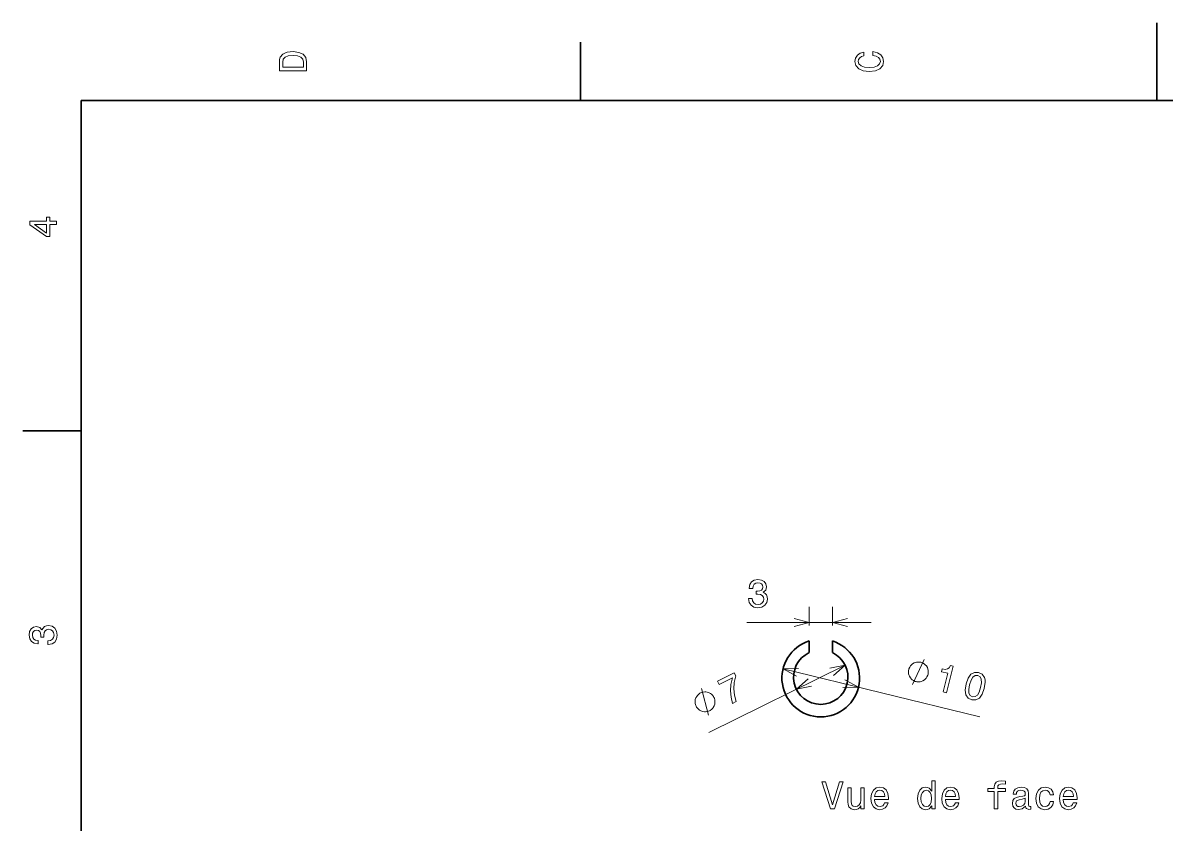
# Model space of a CAD drawing. Extents: x 0 to 297, y 0 to 210.
# Drawn here: x 2.5 to 149.7, y 106.9 to 210 of the extents above; entities that cross this region are included whole.
import ezdxf

# ---------------------------------------------------------------- set-up
doc = ezdxf.new("R2010")
doc.units = 0

msp = doc.modelspace()

# ---------------------------------------------------------------- linework, layer by layer
at = {"color": 7, "lineweight": 35, "ltscale": 0.25}
msp.add_line((148.5, 200), (148.5, 210), dxfattribs=at)
at = {"color": 7, "lineweight": 35, "ltscale": 0.1875}
for p, q in [((74.300003, 200), (74.300003, 207.5)), ((10, 157.5), (2.5, 157.5))]:
    msp.add_line(p, q, dxfattribs=at)
at = {"color": 7, "lineweight": 35}
for p, q in [((287, 200), (10, 200)), ((10, 200), (10, 10))]:
    msp.add_line(p, q, dxfattribs=at)
at = {"color": 7, "lineweight": 13, "ltscale": 0.059676}
for p, q in [((103.728775, 132.430649), (103.728775, 134.817703)), ((106.728775, 132.430649), (106.728775, 134.817703))]:
    msp.add_line(p, q, dxfattribs=at)
at = {"color": 7, "lineweight": 13, "ltscale": 0.400901}
msp.add_line((95.692749, 132.817703), (111.728775, 132.817703), dxfattribs=at)
at = {"color": 7, "lineweight": 35, "ltscale": 0.0375}
for p, q in [((103.728775, 130.430649), (103.728775, 128.930649)), ((106.728775, 128.930649), (106.728775, 130.430649))]:
    msp.add_line(p, q, dxfattribs=at)
at = {"color": 7, "lineweight": 13, "ltscale": 0.488694}
msp.add_line((90.839684, 118.663101), (108.36702, 127.318024), dxfattribs=at)
at = {"color": 7, "lineweight": 13}
msp.add_line((100.371918, 126.848778), (125.705566, 120.65303), dxfattribs=at)
for points in [[(35.533215, 204.994965), (35.533215, 203.829971), (39.033215, 203.829971), (39.033215, 204.994965), (38.922264, 205.544678), (38.584366, 205.953171), (38.034657, 206.205338), (37.283215, 206.296112), (36.516644, 206.215424), (36.21405, 206.114563), (35.971977, 205.973343), (35.644165, 205.56485), (35.563473, 205.297562)], [(111.93206, 205.817017), (112.35569, 205.716141), (112.658287, 205.549713), (112.844887, 205.317734), (112.905403, 205.045395), (112.814629, 204.71759), (112.54229, 204.460388), (112.098488, 204.28891), (111.483215, 204.233429), (110.872986, 204.28891), (110.424141, 204.455338), (110.151802, 204.71254), (110.055984, 205.045395), (110.106415, 205.287476), (110.247627, 205.494247), (110.474571, 205.655624), (110.787247, 205.766571), (110.787247, 206.245682), (110.308144, 206.094391), (109.94503, 205.832138), (109.718086, 205.474075), (109.637398, 205.045395), (109.763474, 204.510818), (110.116501, 204.10231), (110.696472, 203.840057), (111.483215, 203.749283), (112.269958, 203.840057), (112.84993, 204.10231), (113.208, 204.510818), (113.329041, 205.045395), (113.233215, 205.51442), (112.965927, 205.892654), (112.527161, 206.159943), (111.93206, 206.301163)], [(35.951801, 204.959656), (36.027451, 205.342941), (36.259438, 205.605194), (36.672985, 205.761536), (37.283215, 205.811966), (37.873272, 205.756485), (38.286816, 205.600143), (38.533936, 205.332855), (38.614628, 204.959656), (38.614628, 204.298996), (35.951801, 204.298996)], [(6.833213, 184.02739), (6.833213, 184.481277), (5.965778, 184.481277), (5.965778, 184.98056), (5.56232, 184.98056), (5.56232, 184.481277), (3.408862, 184.481277), (3.408862, 184.022339), (5.521974, 182.489197), (5.965778, 182.489197), (5.965778, 184.02739)], [(5.56232, 182.912827), (3.993876, 184.02739), (5.56232, 184.02739)], [(95.939873, 135.917114), (95.939873, 135.881821), (96.020561, 135.397675), (96.257591, 135.034561), (96.630791, 134.802567), (97.125031, 134.716827), (97.649529, 134.802567), (98.0429, 135.024475), (98.295059, 135.377502), (98.385834, 135.83139), (98.34549, 136.128937), (98.234543, 136.371017), (98.052986, 136.557617), (97.810905, 136.693771), (98.138718, 136.96611), (98.254715, 137.399826), (98.179062, 137.793198), (97.962204, 138.090759), (97.609177, 138.277344), (97.125031, 138.342911), (96.671143, 138.262222), (96.323158, 138.040314), (96.096214, 137.687286), (96.020561, 137.218277), (96.020561, 137.182968), (96.469406, 137.182968), (96.509758, 137.505737), (96.640877, 137.737732), (96.852692, 137.878937), (97.150246, 137.929367), (97.412491, 137.889023), (97.604134, 137.783112), (97.720131, 137.611649), (97.765518, 137.379654), (97.720131, 137.132538), (97.599091, 136.96611), (97.387276, 136.86525), (97.099815, 136.834991), (96.90313, 136.840027), (96.90313, 136.44162), (97.150246, 136.451706), (97.467972, 136.406311), (97.705002, 136.285278), (97.846214, 136.088593), (97.896645, 135.83139), (97.841171, 135.538879), (97.694916, 135.322021), (97.462929, 135.185852), (97.155289, 135.140457), (96.837563, 135.190903), (96.605576, 135.342194), (96.45932, 135.584274), (96.403847, 135.917114)], [(5.73379, 129.979111), (5.769093, 129.979111), (6.253242, 130.059799), (6.616354, 130.296829), (6.848343, 130.670029), (6.934078, 131.164276), (6.848343, 131.688766), (6.626441, 132.082138), (6.273415, 132.334305), (5.819525, 132.425079), (5.521974, 132.384735), (5.279899, 132.273788), (5.0933, 132.092224), (4.957133, 131.850143), (4.684798, 132.177963), (4.251081, 132.293961), (3.857709, 132.218307), (3.560158, 132.00145), (3.373559, 131.648422), (3.307997, 131.164276), (3.388689, 130.710388), (3.610591, 130.362396), (3.963617, 130.135452), (4.432637, 130.059799), (4.46794, 130.059799), (4.46794, 130.508652), (4.145173, 130.548996), (3.913184, 130.680115), (3.771974, 130.891937), (3.721542, 131.189484), (3.761888, 131.451736), (3.867795, 131.643372), (4.039265, 131.759369), (4.271254, 131.804764), (4.518372, 131.759369), (4.684798, 131.638336), (4.785663, 131.426514), (4.815922, 131.139053), (4.810879, 130.942368), (5.209294, 130.942368), (5.199208, 131.189484), (5.244596, 131.507217), (5.365634, 131.744247), (5.56232, 131.885452), (5.819525, 131.935883), (6.112032, 131.880417), (6.328891, 131.734161), (6.465058, 131.502167), (6.510447, 131.194534), (6.460014, 130.876801), (6.308718, 130.644821), (6.066643, 130.498566), (5.73379, 130.443085)], [(119.04689, 126.142036), (119.074608, 126.255356), (119.07338, 126.495872), (119.058289, 126.679718), (119.029343, 126.8069), (118.957581, 127.004608), (118.82917, 127.216171), (118.68689, 127.371071), (118.587425, 127.455452), (118.43129, 127.553688), (118.218498, 127.665787), (118.105171, 127.693504), (117.991844, 127.721214), (117.751335, 127.719986), (117.56749, 127.704895), (117.4403, 127.675949), (117.242599, 127.604195), (117.031036, 127.475777), (116.876129, 127.333504), (116.791748, 127.234039), (116.693512, 127.077904), (116.581421, 126.865105), (116.553703, 126.751778), (116.525986, 126.638458), (116.527222, 126.397942), (116.542313, 126.214096), (116.571259, 126.086914), (116.643005, 125.889206), (116.771423, 125.677643), (116.913696, 125.522743), (117.013168, 125.438362), (117.169296, 125.340126), (117.382095, 125.228027), (117.495422, 125.20031), (117.608749, 125.1726), (117.849258, 125.173828), (118.033112, 125.188919), (118.160294, 125.217865), (118.358002, 125.289619), (118.569565, 125.418037), (118.724464, 125.56031), (118.808838, 125.659775), (118.907082, 125.81591), (119.01918, 126.028709)], [(120.988899, 123.865509), (121.434692, 123.756485), (122.272156, 127.180779), (121.939041, 127.262245), (121.777771, 126.984985), (121.552292, 126.827263), (121.254105, 126.775581), (120.872208, 126.827446), (120.78714, 126.47963), (121.58075, 126.285538)], [(93.88475, 122.397285), (94.341469, 122.62281), (94.122261, 123.442627), (94.040665, 124.268517), (94.092155, 125.098259), (94.276794, 125.943123), (94.091461, 126.318443), (91.939003, 125.255569), (92.142197, 124.84407), (93.86055, 125.692589), (93.664574, 124.836502), (93.604095, 124.013565), (93.676758, 123.205765)], [(123.931671, 124.905846), (123.817055, 124.118759), (123.913116, 123.513779), (124.199059, 123.090797), (124.682182, 122.858421), (125.21312, 122.842789), (125.662003, 123.08606), (126.021538, 123.579613), (126.288025, 124.329567), (126.396545, 125.112953), (126.377747, 125.439445), (126.30658, 125.721634), (126.02063, 126.144615), (125.54361, 126.380692), (125.006577, 126.392624), (124.556488, 126.144455), (124.192062, 125.6521)], [(124.401962, 124.790833), (124.586121, 125.374008), (124.812828, 125.770256), (125.094376, 125.966179), (125.444168, 125.974091), (125.745926, 125.806831), (125.905273, 125.503082), (125.923508, 125.046928), (125.817734, 124.44458), (125.63237, 123.856506), (125.40567, 123.460258), (125.124115, 123.264336), (124.780426, 123.260124), (124.472565, 123.423676), (124.313225, 123.727432), (124.294983, 124.183586)], [(91.480721, 123.161919), (91.42907, 123.266525), (91.273453, 123.449913), (91.143661, 123.581001), (91.039703, 123.659782), (90.857613, 123.765038), (90.623222, 123.844467), (90.41465, 123.87159), (90.284218, 123.872238), (90.101479, 123.847061), (89.866432, 123.796059), (89.761826, 123.7444), (89.657219, 123.692749), (89.473831, 123.537132), (89.342743, 123.407349), (89.263962, 123.303383), (89.158707, 123.121292), (89.079277, 122.886902), (89.052155, 122.678329), (89.051498, 122.547897), (89.076683, 122.365158), (89.127686, 122.130112), (89.179344, 122.025505), (89.230995, 121.920898), (89.386612, 121.737511), (89.516396, 121.606422), (89.620354, 121.527641), (89.802444, 121.422386), (90.036842, 121.342957), (90.245407, 121.315834), (90.375847, 121.315186), (90.558586, 121.340363), (90.793625, 121.391365), (90.898239, 121.443024), (91.002846, 121.494675), (91.186234, 121.650291), (91.317322, 121.780075), (91.396103, 121.884033), (91.501358, 122.066124), (91.580788, 122.300522), (91.60791, 122.509087), (91.608559, 122.639526), (91.583382, 122.822266), (91.532379, 123.057312)], [(107.624306, 112.309364), (106.746788, 109.328819), (105.844048, 112.309364), (105.364944, 112.309364), (106.494629, 108.804321), (106.998947, 108.804321), (108.103416, 112.309364)], [(119.5112, 109.222908), (119.5112, 108.804321), (119.955002, 108.804321), (119.955002, 112.425362), (119.516235, 112.425362), (119.516235, 111.098991), (119.178345, 111.482277), (118.971573, 111.573051), (118.734543, 111.608353), (118.305862, 111.507492), (117.973015, 111.225067), (117.756149, 110.771179), (117.680504, 110.16095), (117.756149, 109.55072), (117.973015, 109.091782), (118.305862, 108.804321), (118.734543, 108.708504), (118.971573, 108.743805), (119.183388, 108.834579)], [(127.570274, 111.043518), (127.570274, 108.804321), (128.014084, 108.804321), (128.014084, 111.043518), (129.02272, 111.043518), (129.02272, 111.421753), (128.014084, 111.421753), (128.014084, 111.588181), (128.049377, 111.789909), (128.165375, 111.926079), (128.362061, 112.006767), (128.644485, 112.037033), (129.02272, 112.016861), (129.02272, 112.400146), (128.54361, 112.425362), (128.109894, 112.379967), (127.807304, 112.243805), (127.625748, 112.006767), (127.570274, 111.668877), (127.570274, 111.421753), (126.758316, 111.421753), (126.758316, 111.043518)], [(110.826759, 111.512535), (110.38295, 111.512535), (110.38295, 109.949135), (110.33252, 109.586021), (110.186264, 109.323776), (109.95932, 109.162392), (109.661774, 109.111961), (109.424744, 109.152306), (109.273445, 109.273338), (109.187706, 109.48011), (109.167534, 109.772621), (109.167534, 111.512535), (108.723732, 111.512535), (108.723732, 109.732277), (108.738861, 109.374207), (108.834686, 109.076653), (109.12719, 108.804321), (109.596207, 108.708504), (109.848373, 108.743805), (110.065231, 108.834579), (110.251831, 108.990921), (110.40313, 109.217865), (110.40313, 108.804321), (110.826759, 108.804321)], [(112.163216, 110.029823), (113.938431, 110.029823), (113.943474, 110.236595), (113.862778, 110.816566), (113.640877, 111.25029), (113.287857, 111.512535), (112.818832, 111.608353), (112.359901, 111.507492), (112.006874, 111.225067), (111.77993, 110.766136), (111.699234, 110.16095), (111.774887, 109.540634), (112.001831, 109.086739), (112.349815, 108.804321), (112.803703, 108.708504), (113.197075, 108.774063), (113.519844, 108.945534), (113.756874, 109.217865), (113.893044, 109.580978), (113.454277, 109.580978), (113.363503, 109.37925), (113.232376, 109.227951), (112.859177, 109.106918), (112.571716, 109.162392), (112.354858, 109.338905), (112.213646, 109.626366), (112.163216, 110.014694)], [(112.163216, 110.403023), (112.218689, 110.751007), (112.354858, 111.008209), (112.56163, 111.164551), (112.833961, 111.220024), (113.101257, 111.164551), (113.308029, 111.008209), (113.434105, 110.751007), (113.479492, 110.403023)], [(118.810188, 111.209938), (119.102692, 111.139336), (119.3246, 110.94265), (119.455719, 110.614838), (119.506149, 110.16095), (119.455719, 109.702019), (119.3246, 109.374207), (119.102692, 109.172478), (118.810188, 109.106918), (118.532806, 109.172478), (118.320992, 109.374207), (118.179787, 109.707062), (118.134392, 110.16095), (118.179787, 110.609795), (118.320992, 110.937607), (118.532806, 111.139336)], [(121.271286, 110.029823), (123.046501, 110.029823), (123.051544, 110.236595), (122.970848, 110.816566), (122.748947, 111.25029), (122.39592, 111.512535), (121.926903, 111.608353), (121.467972, 111.507492), (121.114944, 111.225067), (120.888, 110.766136), (120.807304, 110.16095), (120.882957, 109.540634), (121.109901, 109.086739), (121.457886, 108.804321), (121.911774, 108.708504), (122.305145, 108.774063), (122.627914, 108.945534), (122.864944, 109.217865), (123.001114, 109.580978), (122.562347, 109.580978), (122.471573, 109.37925), (122.340446, 109.227951), (121.967247, 109.106918), (121.679787, 109.162392), (121.462921, 109.338905), (121.321716, 109.626366), (121.271286, 110.014694)], [(121.271286, 110.403023), (121.326759, 110.751007), (121.462921, 111.008209), (121.669693, 111.164551), (121.942032, 111.220024), (122.20932, 111.164551), (122.416092, 111.008209), (122.542175, 110.751007), (122.587563, 110.403023)], [(131.599808, 109.157349), (131.599808, 109.14222), (131.625031, 108.970749), (131.700684, 108.849709), (132.018402, 108.753891), (132.265518, 108.794235), (132.265518, 109.137177), (132.159607, 109.122047), (132.018402, 109.187607), (131.993179, 109.389336), (131.993179, 110.791351), (131.932663, 111.149422), (131.756149, 111.401581), (131.448517, 111.552879), (131.014801, 111.608353), (130.591171, 111.547836), (130.278488, 111.376366), (130.081802, 111.109077), (130.016235, 110.75605), (130.016235, 110.725792), (130.414658, 110.725792), (130.449951, 110.937607), (130.560913, 111.088905), (130.742462, 111.17968), (130.999664, 111.214981), (131.246796, 111.189766), (131.423294, 111.11412), (131.529205, 110.982994), (131.564514, 110.801437), (131.544342, 110.589622), (131.463654, 110.483719), (131.261917, 110.433281), (130.883667, 110.392937), (130.449951, 110.302162), (130.142319, 110.140778), (129.96077, 109.888618), (129.905289, 109.515419), (129.955719, 109.182564), (130.112061, 108.935448), (130.364227, 108.779106), (130.712204, 108.723633), (131.181229, 108.829536)], [(134.751831, 110.614838), (135.190582, 110.614838), (135.099808, 111.018295), (134.88295, 111.336021), (134.545059, 111.532707), (134.106293, 111.608353), (133.622147, 111.507492), (133.253998, 111.225067), (133.022003, 110.766136), (132.941315, 110.150864), (133.016968, 109.540634), (133.243896, 109.086739), (133.601974, 108.804321), (134.091171, 108.708504), (134.524887, 108.784149), (134.862778, 108.995964), (135.094772, 109.328819), (135.195633, 109.772621), (134.772003, 109.772621), (134.69635, 109.490204), (134.555145, 109.278381), (134.353409, 109.147263), (134.106293, 109.106918), (133.79866, 109.172478), (133.576752, 109.374207), (133.440582, 109.702019), (133.395203, 110.165993), (133.440582, 110.619881), (133.581802, 110.947693), (133.808746, 111.149422), (134.106293, 111.220024), (134.368546, 111.174637), (134.565231, 111.058647), (134.69635, 110.867004)], [(136.451401, 110.029823), (138.226608, 110.029823), (138.231659, 110.236595), (138.15097, 110.816566), (137.929062, 111.25029), (137.576035, 111.512535), (137.10701, 111.608353), (136.648087, 111.507492), (136.295059, 111.225067), (136.068115, 110.766136), (135.987427, 110.16095), (136.063065, 109.540634), (136.290009, 109.086739), (136.638, 108.804321), (137.091888, 108.708504), (137.48526, 108.774063), (137.808029, 108.945534), (138.045059, 109.217865), (138.181229, 109.580978), (137.742462, 109.580978), (137.651688, 109.37925), (137.520569, 109.227951), (137.147369, 109.106918), (136.859894, 109.162392), (136.643036, 109.338905), (136.501831, 109.626366), (136.451401, 110.014694)], [(136.451401, 110.403023), (136.506866, 110.751007), (136.643036, 111.008209), (136.849808, 111.164551), (137.122147, 111.220024), (137.389435, 111.164551), (137.596207, 111.008209), (137.72229, 110.751007), (137.76767, 110.403023)], [(131.549377, 109.752449), (131.488861, 109.490204), (131.327484, 109.288467), (131.085403, 109.157349), (130.787857, 109.111961), (130.596207, 109.137177), (130.460037, 109.217865), (130.374313, 109.359077), (130.349091, 109.555763), (130.369263, 109.732277), (130.449951, 109.858353), (130.77272, 109.999565), (131.181229, 110.060081), (131.549377, 110.181122)]]:
    msp.add_lwpolyline(points, close=True, dxfattribs=at)
for points in [[(101.796921, 132.300064), (103.728775, 132.817703), (101.796921, 133.335342)], [(108.660629, 133.335342), (106.728775, 132.817703), (108.660629, 132.300064)], [(117.044579, 124.830154), (118.556015, 128.06366)], [(102.371437, 126.892654), (100.371918, 126.848778), (102.125488, 125.887016)], [(106.864029, 125.998543), (108.36702, 127.318024), (106.405655, 126.926819)], [(103.593521, 125.5382), (102.09053, 124.218719), (104.051895, 124.609924)], [(108.086113, 124.429253), (110.085632, 124.473129), (108.332062, 125.434891)], [(90.791031, 120.869621), (89.869034, 124.317795)]]:
    msp.add_lwpolyline(points, dxfattribs=at)
at = {"color": 7, "lineweight": 35}
for centre, radius, start, end in [((105.228775, 125.66095), 5, 107.457604, 72.542394), ((105.228775, 125.768372), 3.5, 115.376935, 64.623063)]:
    msp.add_arc(centre, radius, start, end, dxfattribs=at)

doc.saveas('drawing.dxf')
